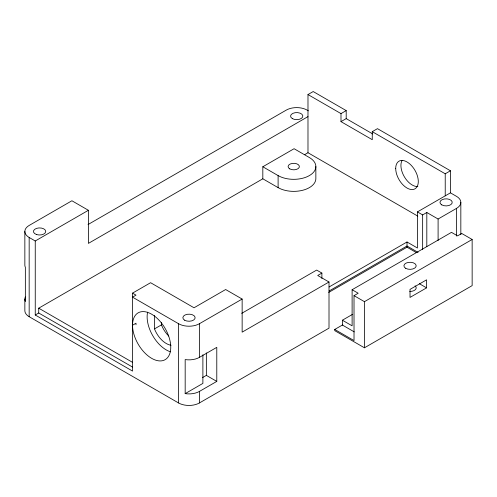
<?xml version="1.0" encoding="UTF-8"?>
<svg xmlns="http://www.w3.org/2000/svg" width="497" height="497" viewBox="0 0 497 497"><rect width="100%" height="100%" fill="white"/><g stroke="black" fill="none" stroke-linecap="round" stroke-linejoin="round"><path stroke-width="0.75" d="M88.404 210.293L71.903 200.763L29.168 225.439A14.742 8.511 0 0 0 29.168 237.473L35.25 240.983L88.404 210.293L88.404 243.393L307.985 116.621M417.778 216.114L307.985 152.728L307.985 94.554L313.197 91.547L346.204 110.601L346.204 118.621L372.818 133.991M88.031 224.551L286.272 110.098A14.742 8.511 0 0 1 307.115 110.098L308.333 110.8M307.985 94.554L340.992 113.608L346.204 110.601M262.82 166.768L294.087 148.715L309.376 157.537A22.11 12.767 0 0 1 309.376 175.59A22.11 12.767 0 0 1 278.109 175.59L262.82 166.768L262.82 178.802L38.723 308.183L38.723 312.998L35.25 315.005L35.25 240.983M340.992 113.608L340.992 121.635L346.204 118.621M304.68 154.635L307.985 152.728M340.992 121.635L372.259 139.688L372.259 131.662L377.471 128.655L450.437 170.775L450.437 192.842L417.43 211.902L417.43 248.009L407.006 241.989L329.089 286.974M35.25 315.005L132.531 371.073L132.531 293.137L150.597 282.706L194.029 307.78L225.644 289.527L242.145 299.057L242.145 332.151L329.008 282.004L329.008 328.144L199.409 402.961A14.742 8.511 0 0 1 178.566 402.961L29.168 316.707A14.742 8.511 0 0 1 24.85 310.693L24.85 299.157M132.531 325.231A27.024 15.6 60 0 1 161.196 322.671A27.024 15.6 60 0 1 161.196 360.89A27.024 15.6 60 0 1 132.531 325.231L136.004 323.23L136.004 324.758M171.086 345.253A19.166 11.064 60 0 1 154.499 328.89L161.444 324.876L161.444 322.64M372.259 131.662L445.225 173.788L450.437 170.775M132.531 293.137L136.004 295.143L132.531 297.15L178.566 323.727A14.742 8.511 0 0 0 199.409 323.727L242.145 299.057M241.71 313.352L316.67 270.07L321.882 273.077L321.882 278.482M321.882 273.077L317.713 275.487L329.008 282.004M417.43 211.902L422.643 214.909L426.811 212.499L438.099 219.022L456.513 208.386A14.742 8.511 0 0 0 456.513 196.352L450.437 192.842M199.409 357.38L216.785 347.347L216.785 381.398L199.409 391.431A14.742 8.511 0 0 1 185.176 393.63L185.176 359.579A14.742 8.511 0 0 0 199.409 357.38L199.409 323.727M329.089 290.987L407.006 246.003L418.083 252.395M328.697 292.416L407.006 247.202L416.269 252.551M354.237 331.878L342.383 325.032L342.383 320.217L352.112 325.833L352.112 289.726L451.475 232.36L457.557 235.87L461.725 233.466L472.15 239.479L472.15 285.62L364.444 347.801L334.736 330.648L334.736 329.449L342.768 324.814M202.354 377.695L206.361 375.384L216.785 381.398M334.736 329.449L354.019 340.582L354.019 295.647L358.188 293.236L352.112 289.726M185.176 393.63L202.888 383.404L202.888 354.771M354.019 295.647L364.444 301.667L472.15 239.479M342.383 320.217L352.454 314.402M426.569 287.862L410.025 297.417L410.025 289.391L426.569 279.836L426.569 287.862L419.406 283.725M262.82 178.802L278.109 187.63A22.11 12.767 0 0 0 302.201 190.394A22.11 12.767 0 0 0 315.85 178.603L315.85 166.563M38.723 308.183L132.531 362.344M38.723 312.998L132.649 367.134M460.831 202.372L460.831 234.665M456.513 208.386L456.513 236.069M445.225 173.788L445.225 195.849M438.099 219.022L438.099 240.548M426.811 212.499L426.811 246.568M422.643 214.909L422.643 249.624M407.006 241.989L407.006 247.202M364.444 301.667L364.444 347.801M278.109 175.59L278.109 187.63M206.361 352.938L206.361 375.384M199.409 391.431L199.409 402.961M178.566 323.727L178.566 402.961M154.499 315.477L154.499 328.89M29.168 237.473L29.168 316.707M24.85 231.459L24.85 265.056A14.742 8.511 0 0 0 25.353 267.256L25.353 301.362A14.742 8.511 0 0 1 25.353 296.951M417.865 186.53A15.966 9.219 60 0 1 404.496 177.038A15.966 9.219 60 0 1 402.092 160.363M168.707 336.015A19.166 11.064 60 0 1 161.444 324.876M170.49 351.808A27.024 15.6 60 0 1 147.603 312.172M415.07 285.837A6.144 3.547 0 0 1 415.417 289.589A6.144 3.547 0 0 1 409.714 291.416M292.354 118.621A6.144 3.547 0 0 0 302.63 117.037A6.144 3.547 0 0 0 295.106 112.695A6.144 3.547 0 0 0 292.354 118.621M441.752 204.876A6.144 3.547 0 0 0 452.028 203.292A6.144 3.547 0 0 0 444.504 198.949A6.144 3.547 0 0 0 441.752 204.876M36.517 234.528A6.144 3.547 0 0 0 45.73 231.459A6.144 3.547 0 0 0 36.517 228.384A6.144 3.547 0 0 0 36.517 234.528M184.648 320.217A6.144 3.547 0 0 0 194.923 318.627A6.144 3.547 0 0 0 187.4 314.284A6.144 3.547 0 0 0 184.648 320.217M395.711 168.471A15.966 9.219 60 0 0 412.653 189.543A15.966 9.219 60 0 0 412.653 166.961A15.966 9.219 60 0 0 395.711 168.471M289.745 168.874A5.653 3.262 0 0 0 299.2 167.408A5.653 3.262 0 0 0 292.279 163.414A5.653 3.262 0 0 0 289.745 168.874M405.701 268.318A6.144 3.547 0 0 0 415.977 266.727A6.144 3.547 0 0 0 408.453 262.385A6.144 3.547 0 0 0 405.701 268.318"/></g></svg>
